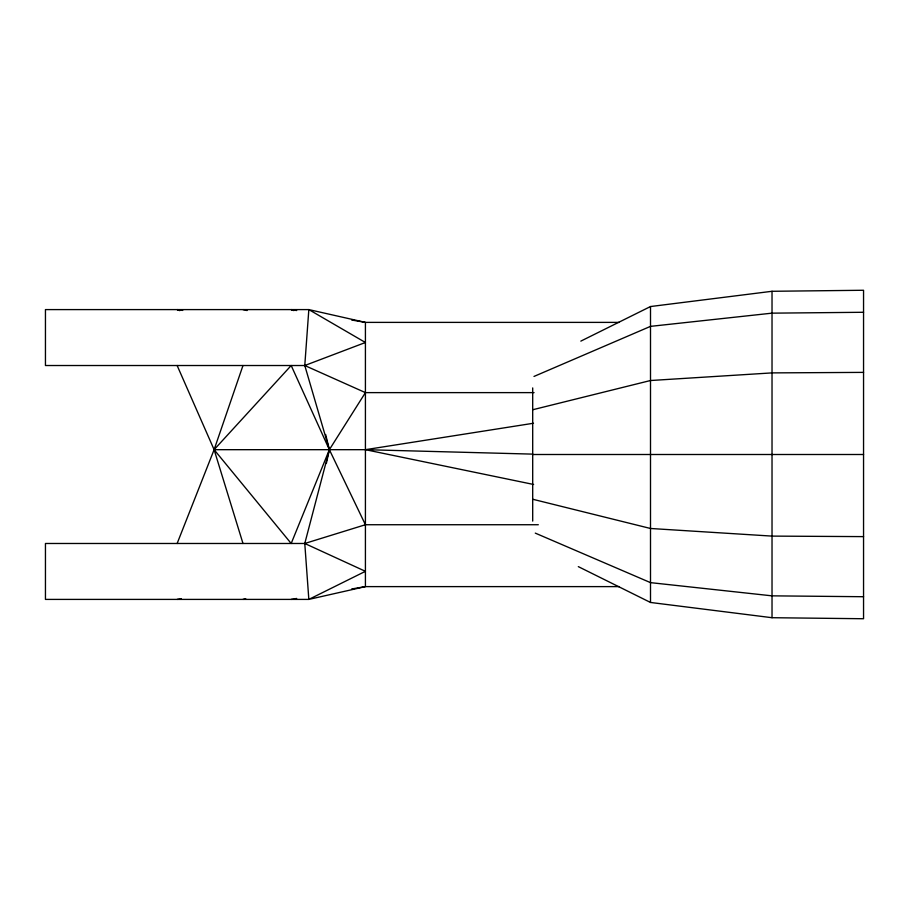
<?xml version="1.0" encoding="UTF-8"?>
<svg xmlns="http://www.w3.org/2000/svg" width="909" height="909" viewBox="0 0 909 909"><rect width="100%" height="100%" fill="white"/><g stroke="black" fill="none" stroke-linecap="round" stroke-linejoin="round"><path stroke-width="1.36" d="M538.321 524.732L365.418 524.732L329.365 449.682L304.776 365.52L308.833 309.594L45.45 309.594L45.45 365.52L304.776 365.52L365.418 342.5L308.833 309.594L365.418 322.388L619.109 322.388M326.354 463.476L329.365 449.682L365.418 392.62L534.072 392.62M365.418 524.732L304.776 543.48L45.45 543.48L45.45 599.406L308.833 599.406L304.776 543.48L329.365 449.682L325.661 434.502M177.141 543.48L214.115 449.682L242.987 365.52M242.987 543.48L214.115 449.682L291.187 365.52L329.365 449.682L291.187 543.48L214.115 449.682L177.141 365.52M580.828 341.125L650.503 306.538L772.025 291.289L863.55 290.266L863.55 618.734L772.025 617.711L650.503 602.462L578.306 566.625M533.992 376.44L650.503 326.365L772.025 313.151L863.55 312.276M242.987 599.406L245.703 598.679M532.697 409.754L650.503 380.519L772.025 372.895L863.55 372.383M177.141 599.406L181.323 598.679M291.187 599.406L296.686 598.463M351.669 588.975L365.418 586.612L619.109 586.612M533.515 423.242L365.418 449.682L214.115 449.682M532.697 454.5L863.55 454.5M863.55 536.617L772.025 536.105L650.503 528.481L532.697 499.246M863.55 596.724L772.025 595.849L650.503 582.635L535.287 533.117M532.651 454.125L365.418 449.682L533.617 484.474M182.72 310.423L177.141 309.594L179.777 310.639M296.686 310.537L291.187 309.594L293.834 310.594M351.669 320.025L365.418 322.388L365.418 586.612L308.833 599.406L365.418 571.318L304.776 543.48M242.987 309.594L247.112 310.537M304.776 365.52L365.418 392.62M772.025 291.289L772.025 617.711M650.503 306.538L650.503 602.462M532.697 387.916L532.697 521.084"/></g></svg>
